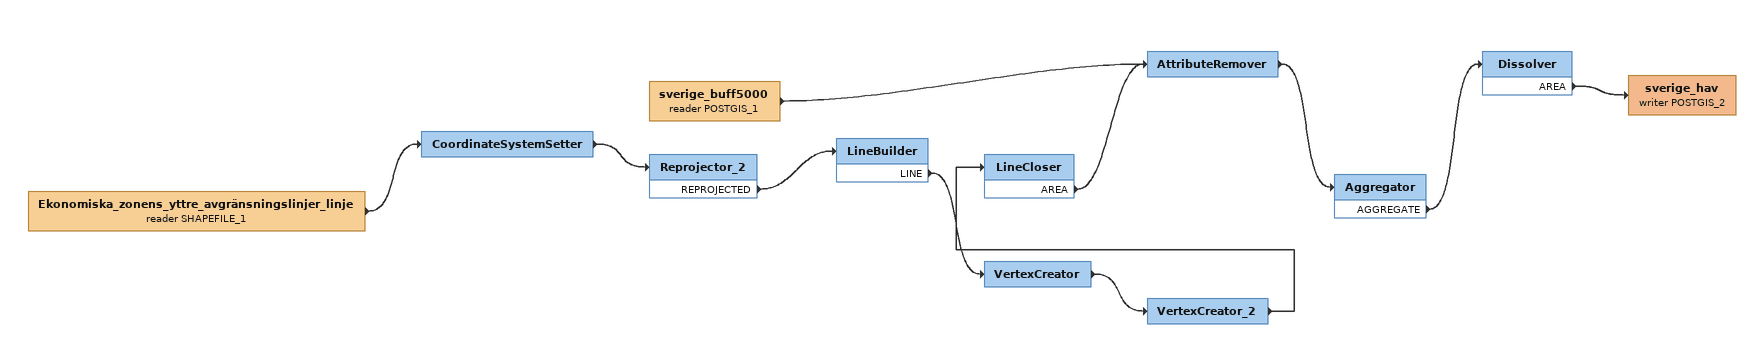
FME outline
Ekonomiska_zonens_yttre_avgränsningslinjer_linje (reader SHAPEFILE_1)
    -> CoordinateSystemSetter
CoordinateSystemSetter
    -> Reprojector_2
Reprojector_2
    REPROJECTED -> LineBuilder
LineBuilder
    LINE -> VertexCreator
VertexCreator
    -> VertexCreator_2
VertexCreator_2
    -> LineCloser
LineCloser
    AREA -> AttributeRemover
sverige_buff5000 (reader POSTGIS_1)
    -> AttributeRemover
AttributeRemover
    -> Aggregator
Aggregator
    AGGREGATE -> Dissolver
Dissolver
    AREA -> sverige_hav (writer POSTGIS_2)
sverige_hav (writer POSTGIS_2)
